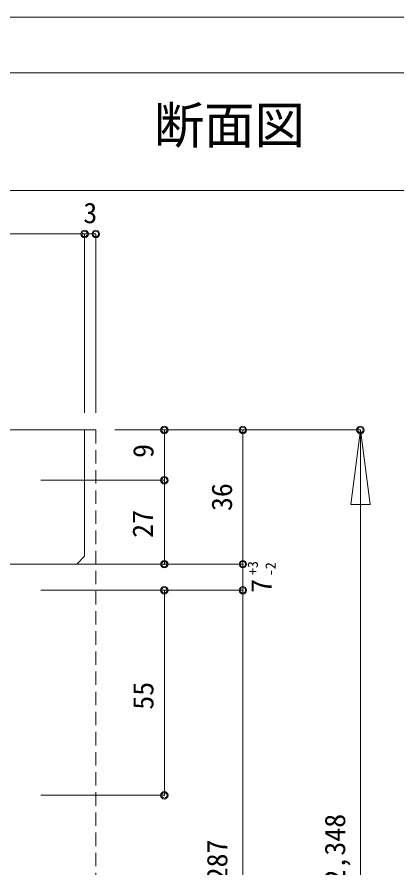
# Model space of a CAD drawing. Units: millimetres on the paper, enlarged 5 times, with parts at other scales. Extents: x -992 to 1008, y -685 to 700.
# Drawn here: x -484.5 to -314.7, y 319.6 to 700 of the extents above; entities that cross this region are included whole.
import ezdxf
from ezdxf.enums import TextEntityAlignment as Align

# ---------------------------------------------------------------- set-up
doc = ezdxf.new("R2010")
doc.units = ezdxf.units.MM
doc.header["$LTSCALE"] = 5
doc.header["$PDMODE"] = 32
doc.header["$PDSIZE"] = 2.5
doc.linetypes.add('DASHED1', pattern=[1.8, 1.2, -0.6])
for name, color, linetype, lineweight in [('1-0_H-SYM', 7, 'Continuous', 20), ('1-1_0', 7, 'Continuous', 20), ('2-0_18', 7, 'Continuous', 18)]:
    doc.layers.add(name, color=color, linetype=linetype, lineweight=lineweight)
doc.styles.add('ＭＳ ゴシック', font='')
doc.styles.get('ＭＳ ゴシック').set_extended_font_data('MS Gothic')

msp = doc.modelspace()

# ---------------------------------------------------------------- linework, layer by layer
at = {"layer": '1-0_H-SYM'}
for p, q in [((-967.5, 675), (197.5, 675)), ((-967.5, 622.5), (197.5, 622.5)), ((-967.5, 622.5), (197.5, 622.5))]:
    msp.add_line(p, q, dxfattribs=at)
at = {"layer": '1-1_0'}
msp.add_line((-967.5, 675), (197.5, 675), dxfattribs=at)
msp.add_lwpolyline([(-992.5, -685), (1007.5, -685), (1007.5, 700), (-992.5, 700)], close=True, dxfattribs=at)
at = {"layer": '2-0_18', "color": 4}
for p, q in [((-697.627, 603.018), (-454.294, 603.018)), ((-454.294, 603.018), (-454.294, 523.096)), ((-454.294, 603.018), (-449.294, 603.018)), ((-449.294, 603.018), (-449.294, 523.096)), ((-331.044, 515.382), (-440.714, 515.382)), ((-418.66, 515.382), (-418.66, 455.382)), ((-383.569, 455.382), (-383.569, 515.382)), ((-331.044, 515.382), (-331.044, 33.069)), ((-473.819, 492.882), (-418.66, 492.882)), ((-383.569, 455.382), (-473.819, 455.382)), ((-383.569, 443.715), (-383.569, 455.382)), ((-473.819, 443.715), (-383.569, 443.715)), ((-418.66, 443.715), (-418.66, 352.048)), ((-383.569, 443.715), (-383.569, 63.953)), ((-473.819, 352.048), (-418.66, 352.048))]:
    msp.add_line(p, q, dxfattribs=at)
at = {"layer": '2-0_18'}
for p, q in [((-702.627, 515.382), (-449.294, 515.382)), ((-454.294, 458.917), (-454.294, 515.382)), ((-457.83, 455.382), (-454.294, 458.917)), ((-457.83, 455.382), (-491.794, 455.382)), ((-449.294, 455.382), (-449.294, 455.382))]:
    msp.add_line(p, q, dxfattribs=at)
at = {"layer": '2-0_18', "linetype": 'DASHED1', "lineweight": 20}
msp.add_line((-449.294, 515.382), (-449.294, 33.12), dxfattribs=at)
at = {"layer": '2-0_18', "color": 4}
msp.add_lwpolyline([(-335.377, 482.048), (-331.044, 515.382), (-326.711, 482.048)], close=True, dxfattribs=at)
for centre in [(-454.294, 603.018), (-449.294, 603.018), (-418.66, 515.382), (-383.569, 515.382), (-331.044, 515.382), (-418.66, 492.882), (-418.66, 455.382), (-383.569, 455.382), (-418.66, 443.715), (-383.569, 443.715), (-418.66, 352.048)]:
    msp.add_circle(centre, 1.667, dxfattribs=at)
at = {"layer": '2-0_18', "color": 1}
for p in [(-454.294, 603.018), (-449.294, 603.018), (-383.569, 515.382), (-383.569, 455.382), (-383.569, 443.715)]:
    msp.add_point(p, dxfattribs=at)
at = {"layer": '2-0_18', "color": 4}
for p in [(-454.294, 603.018), (-449.294, 603.018), (-418.66, 515.382), (-383.569, 515.382), (-418.66, 492.882), (-418.66, 455.382), (-383.569, 455.382), (-418.66, 443.715), (-383.569, 443.715), (-418.66, 352.048)]:
    msp.add_point(p, dxfattribs=at)
at = {"layer": '2-0_18', "color": 5}
for p in [(-454.294, 603.018), (-449.294, 603.018), (-418.66, 515.382), (-383.569, 515.382), (-331.044, 515.382), (-418.66, 492.882), (-418.66, 455.382), (-383.569, 455.382), (-418.66, 443.715), (-383.569, 443.715), (-418.66, 352.048)]:
    msp.add_point(p, dxfattribs=at)
at = {"layer": '2-0_18'}
msp.add_point((-418.66, 515.382), dxfattribs=at)

# ---------------------------------------------------------------- texts
at = {"layer": '1-1_0', "style": 'ＭＳ ゴシック'}
msp.add_text('断面図', height=16.5, dxfattribs=at).set_placement((-423.371, 638.489), align=Align.BOTTOM_LEFT)
at = {"layer": '2-0_18', "style": 'ＭＳ ゴシック'}
msp.add_text('3', height=9.164, dxfattribs=at).set_placement((-454.868, 605.077), align=Align.BOTTOM_LEFT)
for s, height, p in [('9', 9.164, (-420.743, 502.882)), ('36', 9.164, (-385.652, 479.132)), ('27', 9.164, (-421.008, 467.158)), ('+3', 4.582, (-375.481, 450.532)), ('-2', 4.582, (-367.56, 450.037)), ('7', 9.164, (-367.976, 442.528)), ('55', 9.164, (-420.772, 390.321)), ('８尺タイプ:枠外Ｈ2,348', 9.164, (-335.081, 206.369)), ('８尺タイプ:扉高ＤＨ:2,287', 9.164, (-387.748, 176.154))]:
    msp.add_text(s, height=height, rotation=90, dxfattribs=at).set_placement(p, align=Align.BOTTOM_LEFT)

doc.saveas('drawing.dxf')
